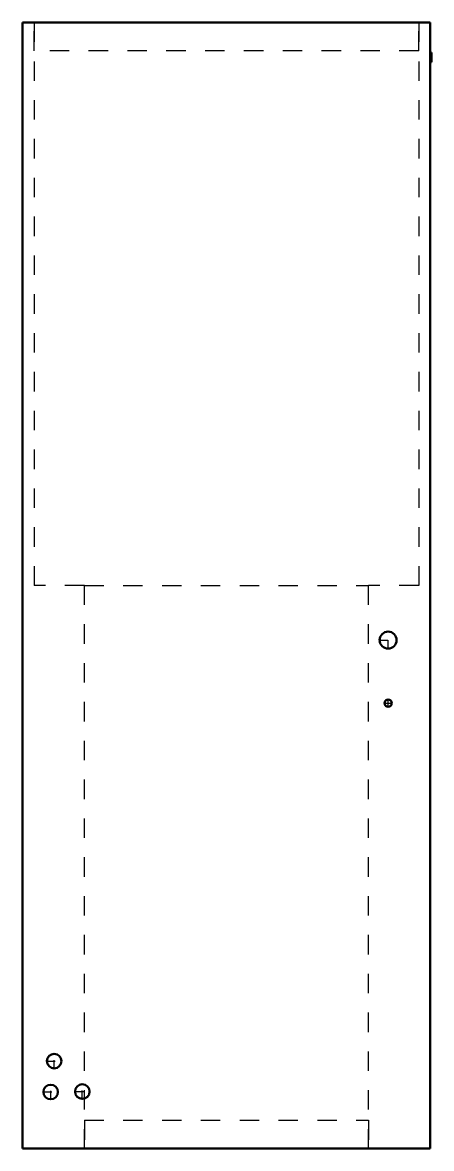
# Model space of a CAD drawing. Header units: inches. Extents: x -10.5 to 10.6, y 0 to 58.
import ezdxf

# ---------------------------------------------------------------- set-up
doc = ezdxf.new("R2010")
doc.units = ezdxf.units.IN
doc.header["$MEASUREMENT"] = 0
doc.linetypes.add('Center', pattern=[1.5, 0.45, -0.5, 0.05, -0.5])
doc.linetypes.add('Dashed', pattern=[2, 1, -1])
for name, color, linetype, lineweight in [('AM_0', 7, 'Continuous', 50), ('AM_7', 7, 'Center', 25), ('AM_9', 6, 'Dashed', 25)]:
    doc.layers.add(name, color=color, linetype=linetype, lineweight=lineweight)

# ---------------------------------------------------------------- blocks, each defined once
blk = doc.blocks.new('1_DMVT48CP1400_PART9_0_in_DMVT48CP1400_0')
at = {"layer": 'AM_9'}
for p, q in [((-9.90625, 58), (-9.90625, 29)), ((9.90625, 58), (9.90625, 29)), ((-7.3125, 29), (-9.90625, 29)), ((9.90625, 29), (7.3125, 29))]:
    blk.add_line(p, q, dxfattribs=at)
blk = doc.blocks.new('2_DMVT48CP1400_PART8_0_in_DMVT48CP1400_0')
at = {"layer": 'AM_9'}
for p, q in [((-7.3125, 29), (7.3125, 29)), ((-7.3125, 0), (-7.3125, 29)), ((7.3125, 0), (7.3125, 29))]:
    blk.add_line(p, q, dxfattribs=at)
blk = doc.blocks.new('3_DMVT48CP1400_PART7_0_in_DMVT48CP1400_0')
at = {"layer": 'AM_0'}
for p, q in [((10.5625, 56.45), (10.5, 56.45)), ((10.5625, 56.45), (10.5625, 55.95)), ((10.5, 55.95), (10.5625, 55.95))]:
    blk.add_line(p, q, dxfattribs=at)
blk = doc.blocks.new('4_DMVT48CP1400_PART6_0_in_DMVT48CP1400_0')
at = {"layer": 'AM_0'}
blk.add_circle((8.33, 26.1875), 0.4375, dxfattribs=at)
at = {"layer": 'AM_7'}
for p, q in [((7.870625, 26.1875), (8.789375, 26.1875)), ((8.33, 25.728125), (8.33, 26.646875))]:
    blk.add_line(p, q, dxfattribs=at)
blk = doc.blocks.new('5_DMVT48CP1400_PART5_0_in_DMVT48CP1400_0')
at = {"layer": 'AM_0'}
blk.add_circle((8.33, 22.9375), 0.1875, dxfattribs=at)
at = {"layer": 'AM_7'}
for p, q in [((8.133125, 22.9375), (8.526875, 22.9375)), ((8.33, 22.740625), (8.33, 23.134375))]:
    blk.add_line(p, q, dxfattribs=at)
blk = doc.blocks.new('6_DMVT48CP1400_PART4_0_in_DMVT48CP1400_0')
at = {"layer": 'AM_0'}
for p, q in [((10.5, 58), (-10.5, 58)), ((-10.5, 58), (-10.5, 0)), ((10.5, 0), (10.5, 58)), ((-10.5, 0), (10.5, 0))]:
    blk.add_line(p, q, dxfattribs=at)
at = {"layer": 'AM_9'}
for p, q in [((-9.90625, 56.55), (-9.90625, 58)), ((9.90625, 56.55), (9.90625, 58)), ((9.90625, 56.55), (-9.90625, 56.55)), ((-7.3125, 1.45), (-7.3125, 0)), ((-7.3125, 1.45), (7.3125, 1.45)), ((7.3125, 1.45), (7.3125, 0))]:
    blk.add_line(p, q, dxfattribs=at)
blk = doc.blocks.new('7_DMVT48CP1400_PART3_0_in_DMVT48CP1400_0')
at = {"layer": 'AM_0'}
blk.add_circle((-9.05, 2.91), 0.375, dxfattribs=at)
at = {"layer": 'AM_7'}
for p, q in [((-9.44375, 2.91), (-8.65625, 2.91)), ((-9.05, 2.51625), (-9.05, 3.30375))]:
    blk.add_line(p, q, dxfattribs=at)
blk = doc.blocks.new('8_DMVT48CP1400_PART2_0_in_DMVT48CP1400_0')
at = {"layer": 'AM_0'}
blk.add_circle((-8.87, 4.5), 0.375, dxfattribs=at)
at = {"layer": 'AM_7'}
for p, q in [((-8.87, 4.10625), (-8.87, 4.89375)), ((-9.26375, 4.5), (-8.47625, 4.5))]:
    blk.add_line(p, q, dxfattribs=at)
blk = doc.blocks.new('9_DMVT48CP1400_PART1_0_in_DMVT48CP1400_0')
at = {"layer": 'AM_0'}
blk.add_circle((-7.42, 2.93), 0.375, dxfattribs=at)
at = {"layer": 'AM_7'}
for p, q in [((-7.81375, 2.93), (-7.02625, 2.93)), ((-7.42, 2.53625), (-7.42, 3.32375))]:
    blk.add_line(p, q, dxfattribs=at)

msp = doc.modelspace()

# ---------------------------------------------------------------- block references
for name in ['6_DMVT48CP1400_PART4_0_in_DMVT48CP1400_0', '1_DMVT48CP1400_PART9_0_in_DMVT48CP1400_0', '3_DMVT48CP1400_PART7_0_in_DMVT48CP1400_0', '2_DMVT48CP1400_PART8_0_in_DMVT48CP1400_0', '4_DMVT48CP1400_PART6_0_in_DMVT48CP1400_0', '5_DMVT48CP1400_PART5_0_in_DMVT48CP1400_0', '8_DMVT48CP1400_PART2_0_in_DMVT48CP1400_0', '7_DMVT48CP1400_PART3_0_in_DMVT48CP1400_0', '9_DMVT48CP1400_PART1_0_in_DMVT48CP1400_0']:
    msp.add_blockref(name, (0, 0))

doc.saveas('drawing.dxf')
